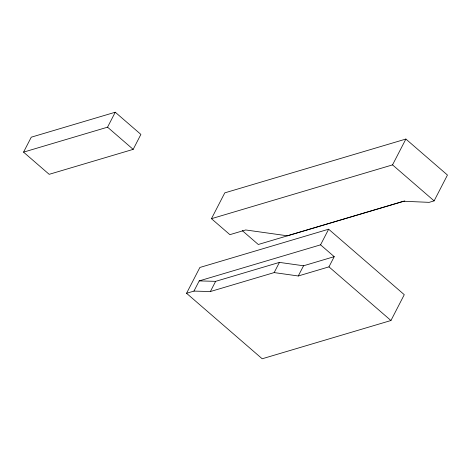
<?xml version="1.0" encoding="UTF-8"?>
<svg xmlns="http://www.w3.org/2000/svg" width="471" height="471" viewBox="0 0 471 471"><rect width="100%" height="100%" fill="white"/><g stroke="black" fill="none" stroke-linecap="round" stroke-linejoin="round"><path stroke-width="0.71" d="M23.55 152.139L31.269 137.185L115.26 112.228L140.894 134.412L133.175 149.366L49.178 174.323L23.55 152.139L107.547 127.182L115.26 112.228M211.455 218.691L224.785 192.863L405.878 139.057L447.45 175.047L434.121 200.876L429.152 202.353L403.553 201.252L287.304 235.794L245.697 229.96L229.895 234.658L211.455 218.691L392.543 164.885L405.878 139.057M186.551 293.292L199.887 267.463L328.64 229.206L404.277 294.687L390.948 320.515L262.194 358.772L186.551 293.292L193.958 291.096L210.372 291.543L274.163 272.591L298.273 275.977L328.964 266.857L334.222 256.66L320.568 244.843L199.215 280.899L193.958 291.096M210.372 291.543L215.636 281.346L279.427 262.394L303.536 265.779L334.222 256.66M274.163 272.591L279.427 262.394M298.273 275.977L303.536 265.779M320.568 244.843L328.64 229.206M404.825 200.946L258.291 244.484L242.318 230.66M199.215 280.899L215.636 281.346M392.543 164.885L434.121 200.876M328.964 266.857L390.948 320.515M107.547 127.182L133.175 149.366"/></g></svg>
